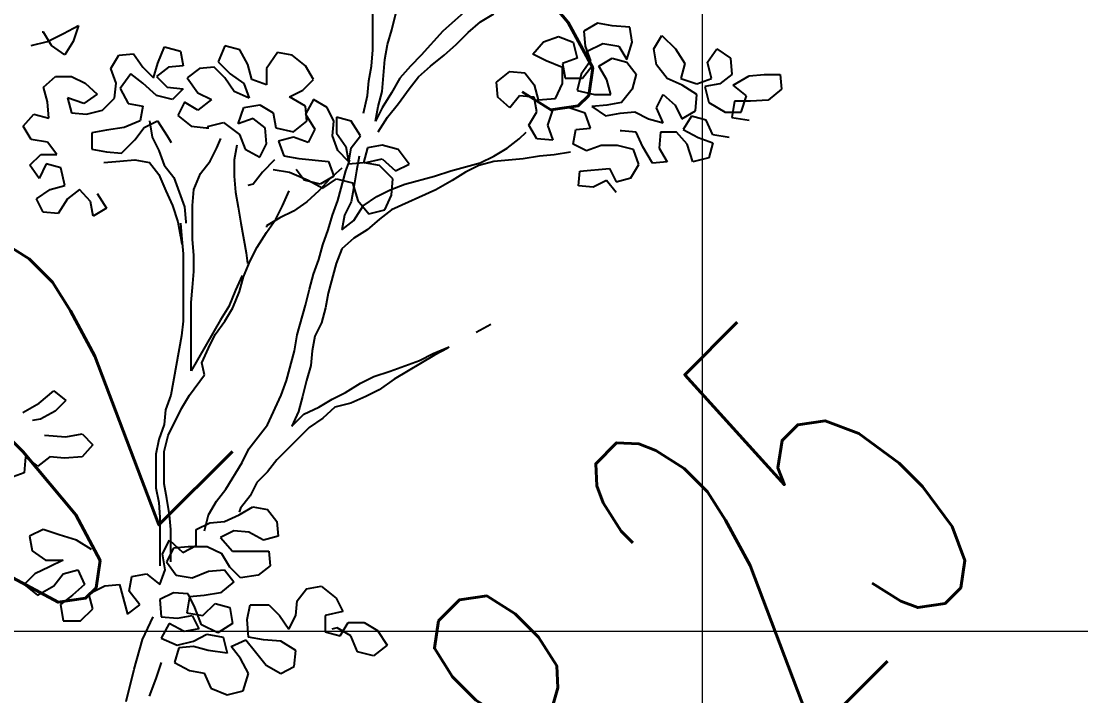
# Model space of a CAD drawing. Header units: millimetres. Extents: x 684983 to 685377, y 990360 to 990509.
# Drawn here: x 685044.439 to 685046.889, y 990423.89 to 990425.451 of the extents above; entities that cross this region are included whole.
import ezdxf

# ---------------------------------------------------------------- set-up
doc = ezdxf.new("R2010")
doc.units = ezdxf.units.MM
doc.layers.add('ANJILI', color=7, linetype='Continuous')
doc.layers.add('grid', color=8, linetype='Continuous', lineweight=9)
doc.layers.add('GRID LEVELS', color=7, linetype='Continuous', lineweight=13)
doc.styles.get("Standard").update_dxf_attribs({"font": 'RomanS'})

# ---------------------------------------------------------------- blocks, each defined once
blk = doc.blocks.new('seee')
at = {"color": 84}
for p, q in [((11668.69, -2911.69, 6505.24), (11668.7, -2903.17, 6505.24)), ((11671.84, -2908.33, 6505.24), (11672.51, -2905.64, 6505.24)), ((11684.4, -2904.98, 6505.24), (11680.36, -2908.56, 6505.24)), ((11686.65, -2907, 6505.24), (11688.89, -2905.66, 6505.24)), ((11617.1, -2908.95, 6505.24), (11619.57, -2907.61, 6505.24)), ((11619.57, -2907.61, 6505.24), (11618.67, -2910.3, 6505.24)), ((11671.16, -2910.8, 6505.24), (11671.84, -2908.33, 6505.24)), ((11684.62, -2908.79, 6505.24), (11686.65, -2907, 6505.24)), ((11706.16, -2907.24, 6505.24), (11703.92, -2908.59, 6505.24)), ((11708.63, -2907.69, 6505.24), (11706.16, -2907.24, 6505.24)), ((11711.55, -2907.92, 6505.24), (11708.63, -2907.69, 6505.24)), ((11711.99, -2910.39, 6505.24), (11711.55, -2907.92, 6505.24)), ((11613.73, -2908.73, 6505.24), (11613.51, -2908.73, 6505.24)), ((11615.08, -2910.97, 6505.24), (11613.73, -2908.73, 6505.24)), ((11614.41, -2910.3, 6505.24), (11617.1, -2908.95, 6505.24)), ((11680.36, -2908.56, 6505.24), (11676.77, -2912.6, 6505.24)), ((11682.6, -2910.81, 6505.24), (11684.62, -2908.79, 6505.24)), ((11697.19, -2910.37, 6505.24), (11699.65, -2909.48, 6505.24)), ((11699.65, -2909.48, 6505.24), (11702.12, -2910.38, 6505.24)), ((11703.92, -2908.59, 6505.24), (11704.14, -2911.05, 6505.24)), ((11715.58, -2911.51, 6505.24), (11716.93, -2909.27, 6505.24)), ((11716.93, -2909.27, 6505.24), (11719.17, -2911.52, 6505.24)), ((11611.71, -2910.97, 6505.24), (11614.41, -2910.3, 6505.24)), ((11617.32, -2912.54, 6505.24), (11615.08, -2910.97, 6505.24)), ((11618.67, -2910.3, 6505.24), (11617.32, -2912.54, 6505.24)), ((11632.8, -2913.9, 6505.24), (11633.92, -2911.21, 6505.24)), ((11633.92, -2911.21, 6505.24), (11636.61, -2911.89, 6505.24)), ((11636.61, -2911.89, 6505.24), (11637.06, -2914.36, 6505.24)), ((11644.02, -2911, 6505.24), (11642.89, -2913.69, 6505.24)), ((11646.49, -2911.67, 6505.24), (11644.02, -2911, 6505.24)), ((11647.83, -2914.14, 6505.24), (11646.49, -2911.67, 6505.24)), ((11668.47, -2914.39, 6505.24), (11668.69, -2911.69, 6505.24)), ((11670.71, -2913.27, 6505.24), (11671.16, -2910.8, 6505.24)), ((11680.58, -2912.6, 6505.24), (11682.6, -2910.81, 6505.24)), ((11695.39, -2912.39, 6505.24), (11697.19, -2910.37, 6505.24)), ((11702.12, -2910.38, 6505.24), (11702.79, -2913.07, 6505.24)), ((11704.14, -2911.05, 6505.24), (11705.04, -2913.52, 6505.24)), ((11704.36, -2911.95, 6505.24), (11707.06, -2910.61, 6505.24)), ((11705.26, -2914.42, 6505.24), (11704.36, -2911.95, 6505.24)), ((11707.06, -2910.61, 6505.24), (11709.75, -2911.06, 6505.24)), ((11709.75, -2911.06, 6505.24), (11711.09, -2913.3, 6505.24)), ((11711.09, -2913.3, 6505.24), (11711.99, -2910.39, 6505.24)), ((11716.03, -2914.21, 6505.24), (11715.58, -2911.51, 6505.24)), ((11719.17, -2911.52, 6505.24), (11720.74, -2913.99, 6505.24)), ((11724.55, -2913.76, 6505.24), (11726.12, -2911.52, 6505.24)), ((11726.12, -2911.52, 6505.24), (11728.37, -2913.09, 6505.24)), ((11624.95, -2914.79, 6505.24), (11626.29, -2912.55, 6505.24)), ((11626.29, -2912.55, 6505.24), (11628.76, -2912.33, 6505.24)), ((11628.76, -2912.33, 6505.24), (11630.33, -2914.58, 6505.24)), ((11642.89, -2913.69, 6505.24), (11644.91, -2915.71, 6505.24)), ((11652.77, -2912.13, 6505.24), (11650.97, -2914.82, 6505.24)), ((11655.23, -2912.58, 6505.24), (11652.77, -2912.13, 6505.24)), ((11657.48, -2914.38, 6505.24), (11655.23, -2912.58, 6505.24)), ((11670.26, -2918.65, 6505.24), (11670.71, -2913.27, 6505.24)), ((11676.77, -2912.6, 6505.24), (11674.97, -2914.39, 6505.24)), ((11678.34, -2914.4, 6505.24), (11680.58, -2912.6, 6505.24)), ((11697.63, -2913.52, 6505.24), (11695.39, -2912.39, 6505.24)), ((11700.32, -2914.64, 6505.24), (11697.63, -2913.52, 6505.24)), ((11702.79, -2913.07, 6505.24), (11700.32, -2913.97, 6505.24)), ((11705.04, -2913.52, 6505.24), (11703.46, -2915.76, 6505.24)), ((11706.38, -2914.42, 6505.24), (11708.62, -2913.08, 6505.24)), ((11708.62, -2913.08, 6505.24), (11711.09, -2913.75, 6505.24)), ((11711.09, -2913.75, 6505.24), (11712.66, -2915.77, 6505.24)), ((11725.22, -2916.46, 6505.24), (11724.55, -2913.76, 6505.24)), ((11728.37, -2913.09, 6505.24), (11728.59, -2915.79, 6505.24)), ((11625.84, -2917.26, 6505.24), (11624.95, -2914.79, 6505.24)), ((11630.33, -2914.58, 6505.24), (11632.12, -2916.37, 6505.24)), ((11632.12, -2916.37, 6505.24), (11632.8, -2913.9, 6505.24)), ((11634.59, -2914.58, 6505.24), (11632.57, -2916.15, 6505.24)), ((11637.06, -2914.36, 6505.24), (11634.59, -2914.58, 6505.24)), ((11639.75, -2914.81, 6505.24), (11637.73, -2916.38, 6505.24)), ((11642.22, -2914.59, 6505.24), (11639.75, -2914.81, 6505.24)), ((11644.01, -2916.38, 6505.24), (11642.22, -2914.59, 6505.24)), ((11648.5, -2916.61, 6505.24), (11647.83, -2914.14, 6505.24)), ((11650.97, -2914.82, 6505.24), (11650.97, -2917.51, 6505.24)), ((11658.82, -2916.62, 6505.24), (11657.48, -2914.38, 6505.24)), ((11668.02, -2916.85, 6505.24), (11668.47, -2914.39, 6505.24)), ((11674.97, -2914.39, 6505.24), (11673.18, -2916.41, 6505.24)), ((11676.32, -2916.19, 6505.24), (11678.34, -2914.4, 6505.24)), ((11689.33, -2917.1, 6505.24), (11691.57, -2915.3, 6505.24)), ((11691.57, -2915.3, 6505.24), (11694.04, -2915.53, 6505.24)), ((11694.04, -2915.53, 6505.24), (11695.61, -2917.55, 6505.24)), ((11700.32, -2913.97, 6505.24), (11700.77, -2916.43, 6505.24)), ((11700.32, -2917.33, 6505.24), (11700.32, -2914.64, 6505.24)), ((11703.69, -2916.44, 6505.24), (11705.26, -2914.42, 6505.24)), ((11707.72, -2916.67, 6505.24), (11706.38, -2914.42, 6505.24)), ((11717.82, -2916.45, 6505.24), (11716.03, -2914.21, 6505.24)), ((11720.74, -2913.99, 6505.24), (11720.06, -2916.45, 6505.24)), ((11613.73, -2917.93, 6505.24), (11615.75, -2916.13, 6505.24)), ((11615.75, -2916.13, 6505.24), (11618.44, -2916.13, 6505.24)), ((11618.44, -2916.13, 6505.24), (11620.68, -2917.26, 6505.24)), ((11620.68, -2917.26, 6505.24), (11622.7, -2919.06, 6505.24)), ((11625.61, -2919.73, 6505.24), (11625.84, -2917.26, 6505.24)), ((11628.31, -2915.7, 6505.24), (11626.51, -2918.16, 6505.24)), ((11630.33, -2917.27, 6505.24), (11628.31, -2915.7, 6505.24)), ((11632.57, -2919.29, 6505.24), (11630.33, -2917.27, 6505.24)), ((11632.57, -2916.15, 6505.24), (11634.37, -2917.94, 6505.24)), ((11637.73, -2916.38, 6505.24), (11639.52, -2918.85, 6505.24)), ((11645.58, -2918.63, 6505.24), (11644.01, -2916.38, 6505.24)), ((11644.91, -2915.71, 6505.24), (11647.15, -2917.28, 6505.24)), ((11647.15, -2917.28, 6505.24), (11648.05, -2919.75, 6505.24)), ((11650.97, -2917.51, 6505.24), (11648.5, -2916.61, 6505.24)), ((11657.02, -2918.41, 6505.24), (11658.82, -2916.62, 6505.24)), ((11667.79, -2919.32, 6505.24), (11668.02, -2916.85, 6505.24)), ((11673.18, -2916.41, 6505.24), (11671.83, -2918.88, 6505.24)), ((11674.75, -2918.21, 6505.24), (11676.32, -2916.19, 6505.24)), ((11689.55, -2919.57, 6505.24), (11689.33, -2917.1, 6505.24)), ((11700.77, -2916.43, 6505.24), (11703.69, -2916.44, 6505.24)), ((11703.46, -2915.76, 6505.24), (11702.79, -2918.46, 6505.24)), ((11708.39, -2919.13, 6505.24), (11707.72, -2916.67, 6505.24)), ((11712.66, -2915.77, 6505.24), (11711.99, -2918.24, 6505.24)), ((11720.29, -2917.57, 6505.24), (11717.82, -2916.45, 6505.24)), ((11720.06, -2916.45, 6505.24), (11722.75, -2917.35, 6505.24)), ((11722.75, -2917.35, 6505.24), (11725.22, -2916.46, 6505.24)), ((11728.59, -2915.79, 6505.24), (11726.57, -2917.36, 6505.24)), ((11728.81, -2917.58, 6505.24), (11731.5, -2916.01, 6505.24)), ((11731.5, -2916.01, 6505.24), (11733.97, -2915.79, 6505.24)), ((11733.97, -2915.79, 6505.24), (11736.66, -2915.79, 6505.24)), ((11736.66, -2915.79, 6505.24), (11736.89, -2918.26, 6505.24)), ((11614.4, -2920.39, 6505.24), (11613.73, -2917.93, 6505.24)), ((11622.7, -2919.06, 6505.24), (11620.45, -2920.62, 6505.24)), ((11626.51, -2918.16, 6505.24), (11627.86, -2920.63, 6505.24)), ((11634.37, -2917.94, 6505.24), (11637.06, -2918.17, 6505.24)), ((11637.06, -2918.17, 6505.24), (11635.26, -2919.96, 6505.24)), ((11639.52, -2918.85, 6505.24), (11641.77, -2919.97, 6505.24)), ((11648.05, -2919.75, 6505.24), (11645.58, -2918.63, 6505.24)), ((11654.78, -2919.53, 6505.24), (11657.02, -2918.41, 6505.24)), ((11669.58, -2921.12, 6505.24), (11670.26, -2918.65, 6505.24)), ((11671.83, -2918.88, 6505.24), (11670.26, -2921.34, 6505.24)), ((11672.95, -2920.67, 6505.24), (11674.75, -2918.21, 6505.24)), ((11695.61, -2917.55, 6505.24), (11696.28, -2920.02, 6505.24)), ((11699.2, -2919.8, 6505.24), (11700.32, -2917.33, 6505.24)), ((11702.79, -2918.46, 6505.24), (11705.7, -2919.13, 6505.24)), ((11711.99, -2918.24, 6505.24), (11710.19, -2920.48, 6505.24)), ((11722.75, -2919.15, 6505.24), (11720.29, -2917.57, 6505.24)), ((11726.57, -2917.36, 6505.24), (11724.1, -2917.8, 6505.24)), ((11724.1, -2917.8, 6505.24), (11724.77, -2920.49, 6505.24)), ((11731.05, -2919.38, 6505.24), (11728.81, -2917.58, 6505.24)), ((11736.89, -2918.26, 6505.24), (11734.64, -2920.06, 6505.24)), ((11614.62, -2923.09, 6505.24), (11614.4, -2920.39, 6505.24)), ((11620.45, -2920.62, 6505.24), (11617.76, -2919.72, 6505.24)), ((11617.76, -2919.72, 6505.24), (11618.43, -2922.19, 6505.24)), ((11623.59, -2921.75, 6505.24), (11625.61, -2919.73, 6505.24)), ((11627.86, -2920.63, 6505.24), (11630.32, -2921.08, 6505.24)), ((11635.26, -2919.96, 6505.24), (11632.57, -2919.29, 6505.24)), ((11637.28, -2920.41, 6505.24), (11636.16, -2922.66, 6505.24)), ((11639.52, -2921.76, 6505.24), (11637.28, -2920.41, 6505.24)), ((11641.77, -2919.97, 6505.24), (11639.52, -2921.76, 6505.24)), ((11657.47, -2921.11, 6505.24), (11654.78, -2919.53, 6505.24)), ((11658.82, -2919.99, 6505.24), (11657.47, -2922.45, 6505.24)), ((11661.06, -2921.33, 6505.24), (11658.82, -2919.99, 6505.24)), ((11667.11, -2922.24, 6505.24), (11667.79, -2919.32, 6505.24)), ((11671.15, -2922.91, 6505.24), (11672.95, -2920.67, 6505.24)), ((11691.57, -2921.36, 6505.24), (11689.55, -2919.57, 6505.24)), ((11693.14, -2919.34, 6505.24), (11691.57, -2921.36, 6505.24)), ((11695.61, -2919.57, 6505.24), (11693.14, -2919.34, 6505.24)), ((11696.05, -2922.04, 6505.24), (11695.61, -2919.57, 6505.24)), ((11696.28, -2920.02, 6505.24), (11699.2, -2919.8, 6505.24)), ((11705.7, -2919.13, 6505.24), (11708.39, -2919.13, 6505.24)), ((11710.19, -2920.48, 6505.24), (11707.72, -2920.93, 6505.24)), ((11716.02, -2921.38, 6505.24), (11717.14, -2919.14, 6505.24)), ((11717.14, -2919.14, 6505.24), (11719.16, -2920.94, 6505.24)), ((11722.53, -2921.84, 6505.24), (11722.75, -2919.15, 6505.24)), ((11724.77, -2920.49, 6505.24), (11727.46, -2922.07, 6505.24)), ((11729.03, -2920.27, 6505.24), (11728.58, -2922.97, 6505.24)), ((11731.72, -2920.28, 6505.24), (11729.03, -2920.27, 6505.24)), ((11730.15, -2922.07, 6505.24), (11731.05, -2919.38, 6505.24)), ((11734.64, -2920.06, 6505.24), (11731.72, -2920.28, 6505.24)), ((11610.36, -2924.43, 6505.24), (11612.15, -2922.41, 6505.24)), ((11612.15, -2922.41, 6505.24), (11614.62, -2923.09, 6505.24)), ((11618.43, -2922.19, 6505.24), (11620.9, -2922.42, 6505.24)), ((11620.9, -2922.42, 6505.24), (11623.59, -2921.75, 6505.24)), ((11630.32, -2921.08, 6505.24), (11629.87, -2923.55, 6505.24)), ((11646.25, -2924.01, 6505.24), (11647.15, -2921.32, 6505.24)), ((11647.15, -2921.32, 6505.24), (11649.84, -2920.87, 6505.24)), ((11649.84, -2920.87, 6505.24), (11652.08, -2922.22, 6505.24)), ((11652.08, -2922.22, 6505.24), (11652.53, -2924.69, 6505.24)), ((11657.69, -2923.57, 6505.24), (11657.47, -2921.11, 6505.24)), ((11657.47, -2922.45, 6505.24), (11659.04, -2924.92, 6505.24)), ((11662.18, -2923.58, 6505.24), (11661.06, -2921.33, 6505.24)), ((11669.13, -2923.58, 6505.24), (11669.58, -2921.12, 6505.24)), ((11670.26, -2921.34, 6505.24), (11669.13, -2923.58, 6505.24)), ((11694.71, -2924.28, 6505.24), (11696.05, -2922.04, 6505.24)), ((11698.75, -2921.59, 6505.24), (11697.85, -2924.28, 6505.24)), ((11701.44, -2921.37, 6505.24), (11698.75, -2921.59, 6505.24)), ((11704.13, -2922.27, 6505.24), (11701.44, -2921.37, 6505.24)), ((11705.02, -2924.74, 6505.24), (11704.13, -2922.27, 6505.24)), ((11707.72, -2920.93, 6505.24), (11705.25, -2921.15, 6505.24)), ((11705.25, -2921.15, 6505.24), (11707.49, -2922.72, 6505.24)), ((11707.49, -2922.72, 6505.24), (11709.96, -2922.28, 6505.24)), ((11709.96, -2922.28, 6505.24), (11712.43, -2922.05, 6505.24)), ((11712.43, -2922.05, 6505.24), (11714.67, -2923.18, 6505.24)), ((11717.14, -2923.85, 6505.24), (11716.02, -2921.38, 6505.24)), ((11719.16, -2920.94, 6505.24), (11720.28, -2923.18, 6505.24)), ((11720.28, -2923.18, 6505.24), (11722.53, -2921.84, 6505.24)), ((11727.46, -2922.07, 6505.24), (11730.15, -2922.07, 6505.24)), ((11629.87, -2923.55, 6505.24), (11627.18, -2924.67, 6505.24)), ((11630.55, -2924.67, 6505.24), (11632.79, -2923.55, 6505.24)), ((11631.44, -2923.55, 6505.24), (11631.89, -2926.24, 6505.24)), ((11632.79, -2923.55, 6505.24), (11634.36, -2926.02, 6505.24)), ((11636.16, -2922.66, 6505.24), (11638.4, -2924.45, 6505.24)), ((11641.09, -2924.46, 6505.24), (11643.78, -2923.79, 6505.24)), ((11643.78, -2923.79, 6505.24), (11646.47, -2925.81, 6505.24)), ((11648.72, -2923.12, 6505.24), (11646.25, -2924.01, 6505.24)), ((11650.74, -2924.69, 6505.24), (11648.72, -2923.12, 6505.24)), ((11655.45, -2925.37, 6505.24), (11657.69, -2923.57, 6505.24)), ((11661.95, -2926.05, 6505.24), (11662.18, -2923.58, 6505.24)), ((11662.63, -2922.91, 6505.24), (11662.62, -2925.6, 6505.24)), ((11665.09, -2923.58, 6505.24), (11662.63, -2922.91, 6505.24)), ((11666.66, -2926.05, 6505.24), (11665.09, -2923.58, 6505.24)), ((11669.58, -2925.38, 6505.24), (11671.15, -2922.91, 6505.24)), ((11696.05, -2926.53, 6505.24), (11694.71, -2924.28, 6505.24)), ((11697.85, -2924.28, 6505.24), (11698.74, -2926.75, 6505.24)), ((11714.67, -2923.18, 6505.24), (11717.14, -2923.85, 6505.24)), ((11721.85, -2922.74, 6505.24), (11720.5, -2924.98, 6505.24)), ((11724.32, -2923.41, 6505.24), (11721.85, -2922.74, 6505.24)), ((11725.44, -2925.88, 6505.24), (11724.32, -2923.41, 6505.24)), ((11728.58, -2922.97, 6505.24), (11731.5, -2923.42, 6505.24)), ((11611.7, -2926.67, 6505.24), (11610.36, -2924.43, 6505.24)), ((11621.8, -2925.56, 6505.24), (11621.79, -2928.25, 6505.24)), ((11624.26, -2925.11, 6505.24), (11621.8, -2925.56, 6505.24)), ((11627.18, -2924.67, 6505.24), (11624.26, -2925.11, 6505.24)), ((11628.97, -2926.69, 6505.24), (11630.55, -2924.67, 6505.24)), ((11634.36, -2926.02, 6505.24), (11635.03, -2927.14, 6505.24)), ((11638.4, -2924.45, 6505.24), (11640.86, -2924.68, 6505.24)), ((11640.86, -2924.68, 6505.24), (11641.31, -2924.68, 6505.24)), ((11646.47, -2925.81, 6505.24), (11647.37, -2928.28, 6505.24)), ((11650.96, -2927.38, 6505.24), (11650.74, -2924.69, 6505.24)), ((11652.53, -2924.69, 6505.24), (11655.45, -2925.37, 6505.24)), ((11659.04, -2924.92, 6505.24), (11657.91, -2927.16, 6505.24)), ((11662.85, -2928.51, 6505.24), (11661.95, -2926.05, 6505.24)), ((11662.62, -2925.6, 6505.24), (11664.19, -2927.84, 6505.24)), ((11665.09, -2928.07, 6505.24), (11666.66, -2926.05, 6505.24)), ((11693.13, -2926.52, 6505.24), (11694.26, -2925.4, 6505.24)), ((11702.11, -2927.43, 6505.24), (11702.56, -2924.96, 6505.24)), ((11702.56, -2924.96, 6505.24), (11705.02, -2924.74, 6505.24)), ((11710.18, -2925.19, 6505.24), (11709.96, -2925.19, 6505.24)), ((11712.65, -2925.42, 6505.24), (11710.18, -2925.19, 6505.24)), ((11713.77, -2927.89, 6505.24), (11712.65, -2925.42, 6505.24)), ((11716.69, -2925.42, 6505.24), (11716.46, -2928.11, 6505.24)), ((11719.38, -2925.43, 6505.24), (11716.69, -2925.42, 6505.24)), ((11721.17, -2927.45, 6505.24), (11719.38, -2925.43, 6505.24)), ((11720.5, -2924.98, 6505.24), (11722.97, -2926.33, 6505.24)), ((11728.13, -2926.33, 6505.24), (11725.44, -2925.88, 6505.24)), ((11614.39, -2927.12, 6505.24), (11611.7, -2926.67, 6505.24)), ((11615.96, -2929.14, 6505.24), (11614.39, -2927.12, 6505.24)), ((11626.73, -2928.93, 6505.24), (11628.97, -2926.69, 6505.24)), ((11631.89, -2926.24, 6505.24), (11633.01, -2928.49, 6505.24)), ((11642.66, -2928.05, 6505.24), (11643.33, -2926.48, 6505.24)), ((11646.02, -2927.6, 6505.24), (11645.57, -2930.07, 6505.24)), ((11649.83, -2929.62, 6505.24), (11650.96, -2927.38, 6505.24)), ((11655.45, -2926.26, 6505.24), (11652.98, -2926.93, 6505.24)), ((11652.98, -2926.93, 6505.24), (11653.87, -2929.4, 6505.24)), ((11657.91, -2927.16, 6505.24), (11655.45, -2926.26, 6505.24)), ((11664.19, -2927.84, 6505.24), (11664.64, -2930.31, 6505.24)), ((11670.25, -2927.62, 6505.24), (11667.78, -2928.07, 6505.24)), ((11672.94, -2928.3, 6505.24), (11670.25, -2927.62, 6505.24)), ((11691.11, -2928.09, 6505.24), (11693.13, -2926.52, 6505.24)), ((11698.74, -2926.75, 6505.24), (11696.05, -2926.53, 6505.24)), ((11704.35, -2928.55, 6505.24), (11702.11, -2927.43, 6505.24)), ((11706.82, -2927.66, 6505.24), (11704.35, -2928.55, 6505.24)), ((11709.51, -2927.66, 6505.24), (11706.82, -2927.66, 6505.24)), ((11712.2, -2928.33, 6505.24), (11709.51, -2927.66, 6505.24)), ((11715.34, -2930.58, 6505.24), (11713.77, -2927.89, 6505.24)), ((11722.07, -2930.36, 6505.24), (11721.17, -2927.45, 6505.24)), ((11722.97, -2926.33, 6505.24), (11725.44, -2927.23, 6505.24)), ((11725.44, -2927.23, 6505.24), (11724.76, -2929.69, 6505.24)), ((11611.47, -2930.93, 6505.24), (11613.27, -2929.14, 6505.24)), ((11613.27, -2929.14, 6505.24), (11615.96, -2929.14, 6505.24)), ((11621.79, -2928.25, 6505.24), (11624.26, -2928.7, 6505.24)), ((11624.26, -2928.7, 6505.24), (11626.73, -2928.93, 6505.24)), ((11633.01, -2928.49, 6505.24), (11633.9, -2930.96, 6505.24)), ((11641.53, -2930.29, 6505.24), (11642.66, -2928.05, 6505.24)), ((11647.37, -2928.28, 6505.24), (11649.83, -2929.62, 6505.24)), ((11653.87, -2929.4, 6505.24), (11656.34, -2929.85, 6505.24)), ((11664.64, -2930.31, 6505.24), (11662.85, -2928.51, 6505.24)), ((11664.64, -2930.76, 6505.24), (11665.09, -2928.07, 6505.24)), ((11666.43, -2929.41, 6505.24), (11665.98, -2931.88, 6505.24)), ((11667.78, -2928.07, 6505.24), (11667.11, -2930.54, 6505.24)), ((11674.73, -2930.77, 6505.24), (11672.94, -2928.3, 6505.24)), ((11686.62, -2930.55, 6505.24), (11688.87, -2929.44, 6505.24)), ((11688.87, -2929.44, 6505.24), (11691.11, -2928.09, 6505.24)), ((11696.5, -2929.44, 6505.24), (11693.8, -2929.89, 6505.24)), ((11698.96, -2929.22, 6505.24), (11696.5, -2929.44, 6505.24)), ((11701.66, -2928.77, 6505.24), (11698.96, -2929.22, 6505.24)), ((11713.1, -2930.8, 6505.24), (11712.2, -2928.33, 6505.24)), ((11716.46, -2928.11, 6505.24), (11717.81, -2930.36, 6505.24)), ((11613.04, -2933.18, 6505.24), (11611.47, -2930.93, 6505.24)), ((11614.16, -2930.71, 6505.24), (11613.04, -2933.18, 6505.24)), ((11616.63, -2931.39, 6505.24), (11614.16, -2930.71, 6505.24)), ((11617.3, -2934.31, 6505.24), (11616.63, -2931.39, 6505.24)), ((11623.81, -2930.5, 6505.24), (11626.5, -2930.28, 6505.24)), ((11626.5, -2930.28, 6505.24), (11628.97, -2930.05, 6505.24)), ((11628.97, -2930.05, 6505.24), (11631.44, -2930.5, 6505.24)), ((11631.44, -2930.5, 6505.24), (11633.01, -2932.52, 6505.24)), ((11633.9, -2930.96, 6505.24), (11635.47, -2932.98, 6505.24)), ((11639.96, -2932.31, 6505.24), (11641.53, -2930.29, 6505.24)), ((11645.57, -2930.07, 6505.24), (11645.57, -2932.76, 6505.24)), ((11652.3, -2930.07, 6505.24), (11650.28, -2932.09, 6505.24)), ((11656.34, -2929.85, 6505.24), (11661.27, -2930.31, 6505.24)), ((11661.27, -2930.31, 6505.24), (11662.17, -2932.78, 6505.24)), ((11663.52, -2931.43, 6505.24), (11661.5, -2933.22, 6505.24)), ((11664.19, -2931.88, 6505.24), (11664.86, -2930.09, 6505.24)), ((11667.11, -2930.54, 6505.24), (11664.64, -2930.76, 6505.24)), ((11667.33, -2930.54, 6505.24), (11670.25, -2929.87, 6505.24)), ((11669.8, -2930.99, 6505.24), (11667.33, -2930.54, 6505.24)), ((11672.04, -2933.23, 6505.24), (11669.8, -2930.99, 6505.24)), ((11670.25, -2929.87, 6505.24), (11672.49, -2931.89, 6505.24)), ((11672.49, -2931.89, 6505.24), (11674.73, -2930.77, 6505.24)), ((11681.69, -2931.9, 6505.24), (11686.62, -2930.55, 6505.24)), ((11686.4, -2931, 6505.24), (11684.15, -2932.12, 6505.24)), ((11688.87, -2930.33, 6505.24), (11686.4, -2931, 6505.24)), ((11693.8, -2929.89, 6505.24), (11688.87, -2930.33, 6505.24)), ((11711.75, -2933.05, 6505.24), (11713.1, -2930.8, 6505.24)), ((11717.81, -2930.36, 6505.24), (11715.34, -2930.58, 6505.24)), ((11724.76, -2929.69, 6505.24), (11722.07, -2930.36, 6505.24)), ((11633.01, -2932.52, 6505.24), (11634.13, -2935.22, 6505.24)), ((11635.47, -2932.98, 6505.24), (11637.26, -2937.91, 6505.24)), ((11638.84, -2935, 6505.24), (11639.96, -2932.31, 6505.24)), ((11645.57, -2932.76, 6505.24), (11645.79, -2935.45, 6505.24)), ((11650.28, -2932.09, 6505.24), (11648.71, -2934.11, 6505.24)), ((11652.08, -2931.64, 6505.24), (11654.77, -2932.1, 6505.24)), ((11654.77, -2932.1, 6505.24), (11657.91, -2933.44, 6505.24)), ((11657.23, -2933.44, 6505.24), (11655.89, -2931.65, 6505.24)), ((11662.17, -2932.78, 6505.24), (11659.92, -2934.12, 6505.24)), ((11662.84, -2936.81, 6505.24), (11664.19, -2931.88, 6505.24)), ((11665.98, -2931.88, 6505.24), (11665.53, -2934.57, 6505.24)), ((11674.06, -2934.13, 6505.24), (11678.99, -2932.79, 6505.24)), ((11678.99, -2932.79, 6505.24), (11681.69, -2931.9, 6505.24)), ((11684.15, -2932.12, 6505.24), (11681.91, -2933.47, 6505.24)), ((11703, -2934.38, 6505.24), (11703.22, -2931.92, 6505.24)), ((11703.22, -2931.92, 6505.24), (11708.16, -2931.47, 6505.24)), ((11708.16, -2931.47, 6505.24), (11709.28, -2933.72, 6505.24)), ((11709.28, -2933.72, 6505.24), (11711.75, -2933.05, 6505.24)), ((11612.59, -2936.54, 6505.24), (11614.83, -2934.98, 6505.24)), ((11614.83, -2934.98, 6505.24), (11617.3, -2934.31, 6505.24)), ((11619.77, -2934.98, 6505.24), (11617.75, -2936.55, 6505.24)), ((11621.56, -2937, 6505.24), (11619.77, -2934.98, 6505.24)), ((11648.71, -2934.11, 6505.24), (11647.81, -2934.33, 6505.24)), ((11659.92, -2934.12, 6505.24), (11657.23, -2933.44, 6505.24)), ((11657.91, -2933.44, 6505.24), (11660.37, -2934.79, 6505.24)), ((11661.5, -2933.22, 6505.24), (11659.7, -2935.24, 6505.24)), ((11660.37, -2934.79, 6505.24), (11662.62, -2933.22, 6505.24)), ((11662.62, -2933.22, 6505.24), (11665.31, -2933.9, 6505.24)), ((11665.53, -2934.57, 6505.24), (11665.08, -2937.04, 6505.24)), ((11665.31, -2933.9, 6505.24), (11666.2, -2936.82, 6505.24)), ((11671.59, -2935.03, 6505.24), (11674.06, -2934.13, 6505.24)), ((11671.81, -2935.93, 6505.24), (11672.04, -2933.23, 6505.24)), ((11681.91, -2933.47, 6505.24), (11679.22, -2935.03, 6505.24)), ((11705.46, -2934.61, 6505.24), (11703, -2934.38, 6505.24)), ((11707.71, -2933.49, 6505.24), (11705.46, -2934.61, 6505.24)), ((11709.28, -2935.51, 6505.24), (11707.71, -2933.49, 6505.24)), ((11613.71, -2938.79, 6505.24), (11612.59, -2936.54, 6505.24)), ((11617.75, -2936.55, 6505.24), (11616.17, -2939.02, 6505.24)), ((11622.68, -2935.66, 6505.24), (11624.25, -2938.13, 6505.24)), ((11634.13, -2935.22, 6505.24), (11635.24, -2937.69, 6505.24)), ((11638.61, -2937.69, 6505.24), (11638.84, -2935, 6505.24)), ((11645.79, -2935.45, 6505.24), (11646.24, -2937.92, 6505.24)), ((11653.64, -2937.7, 6505.24), (11654.76, -2935.24, 6505.24)), ((11659.7, -2935.24, 6505.24), (11657.68, -2937.03, 6505.24)), ((11667.1, -2937.72, 6505.24), (11669.34, -2936.15, 6505.24)), ((11669.34, -2936.15, 6505.24), (11671.59, -2935.03, 6505.24)), ((11670.69, -2938.39, 6505.24), (11671.81, -2935.93, 6505.24)), ((11679.22, -2935.03, 6505.24), (11671.81, -2938.39, 6505.24)), ((11622.01, -2939.47, 6505.24), (11621.56, -2937, 6505.24)), ((11624.25, -2938.13, 6505.24), (11622.01, -2939.47, 6505.24)), ((11635.24, -2937.69, 6505.24), (11636.14, -2940.38, 6505.24)), ((11637.26, -2937.91, 6505.24), (11637.49, -2940.38, 6505.24)), ((11638.6, -2943.3, 6505.24), (11638.61, -2937.69, 6505.24)), ((11646.24, -2937.92, 6505.24), (11646.68, -2940.61, 6505.24)), ((11652.52, -2939.95, 6505.24), (11653.64, -2937.7, 6505.24)), ((11657.68, -2937.03, 6505.24), (11655.43, -2938.6, 6505.24)), ((11661.94, -2939.28, 6505.24), (11662.84, -2936.81, 6505.24)), ((11665.08, -2937.04, 6505.24), (11663.96, -2939.28, 6505.24)), ((11665.53, -2940.18, 6505.24), (11667.1, -2937.72, 6505.24)), ((11666.2, -2936.82, 6505.24), (11668, -2939.06, 6505.24)), ((11668, -2939.06, 6505.24), (11670.69, -2938.39, 6505.24)), ((11671.81, -2938.39, 6505.24), (11669.79, -2939.96, 6505.24)), ((11616.17, -2939.02, 6505.24), (11613.71, -2938.79, 6505.24)), ((11653.19, -2939.72, 6505.24), (11650.94, -2941.07, 6505.24)), ((11650.94, -2942.19, 6505.24), (11652.52, -2939.95, 6505.24)), ((11655.43, -2938.6, 6505.24), (11653.19, -2939.72, 6505.24)), ((11661.26, -2941.75, 6505.24), (11661.94, -2939.28, 6505.24)), ((11663.96, -2939.28, 6505.24), (11663.51, -2941.75, 6505.24)), ((11663.51, -2941.75, 6505.24), (11665.53, -2940.18, 6505.24)), ((11669.79, -2939.96, 6505.24), (11667.77, -2941.75, 6505.24)), ((11636.14, -2940.38, 6505.24), (11636.59, -2942.85, 6505.24)), ((11636.59, -2940.6, 6505.24), (11636.81, -2943.3, 6505.24)), ((11637.49, -2940.38, 6505.24), (11637.49, -2940.6, 6505.24)), ((11646.68, -2940.61, 6505.24), (11647.58, -2945.55, 6505.24)), ((11650.94, -2941.07, 6505.24), (11650.94, -2941.29, 6505.24)), ((11660.36, -2944.22, 6505.24), (11661.26, -2941.75, 6505.24)), ((11667.77, -2941.75, 6505.24), (11665.52, -2943.1, 6505.24)), ((11636.59, -2942.85, 6505.24), (11636.81, -2944.19, 6505.24)), ((11636.81, -2943.3, 6505.24), (11637.03, -2945.76, 6505.24)), ((11638.83, -2945.99, 6505.24), (11638.6, -2943.3, 6505.24)), ((11649.37, -2944.65, 6505.24), (11650.94, -2942.19, 6505.24)), ((11665.52, -2943.1, 6505.24), (11663.5, -2944.89, 6505.24)), ((11647.58, -2945.55, 6505.24), (11647.8, -2947.34, 6505.24)), ((11648.25, -2946.9, 6505.24), (11649.37, -2944.65, 6505.24)), ((11659.69, -2946.68, 6505.24), (11660.36, -2944.22, 6505.24)), ((11663.5, -2944.89, 6505.24), (11662.6, -2947.36, 6505.24)), ((11637.03, -2945.76, 6505.24), (11637.02, -2956.98, 6505.24)), ((11638.82, -2948.68, 6505.24), (11638.83, -2945.99, 6505.24)), ((11647.12, -2949.59, 6505.24), (11648.25, -2946.9, 6505.24)), ((11658.79, -2949.15, 6505.24), (11659.69, -2946.68, 6505.24)), ((11662.6, -2947.36, 6505.24), (11661.25, -2952.29, 6505.24)), ((11638.6, -2951.37, 6505.24), (11638.82, -2948.68, 6505.24)), ((11646.9, -2949.36, 6505.24), (11645.78, -2951.83, 6505.24)), ((11646.45, -2952.05, 6505.24), (11647.12, -2949.59, 6505.24)), ((11658.11, -2951.62, 6505.24), (11658.79, -2949.15, 6505.24)), ((11638.37, -2953.84, 6505.24), (11638.6, -2951.37, 6505.24)), ((11645.78, -2951.83, 6505.24), (11644.65, -2954.52, 6505.24)), ((11645.32, -2954.75, 6505.24), (11646.45, -2952.05, 6505.24)), ((11657.44, -2954.31, 6505.24), (11658.11, -2951.62, 6505.24)), ((11661.25, -2952.29, 6505.24), (11660.8, -2954.76, 6505.24)), ((11638.37, -2959.23, 6505.24), (11638.37, -2953.84, 6505.24)), ((11656.09, -2959.24, 6505.24), (11657.44, -2954.31, 6505.24)), ((11644.65, -2954.52, 6505.24), (11643.3, -2956.76, 6505.24)), ((11643.98, -2956.99, 6505.24), (11645.32, -2954.75, 6505.24)), ((11660.8, -2954.76, 6505.24), (11660.13, -2957.23, 6505.24)), ((11637.02, -2956.98, 6505.24), (11636.79, -2959.45, 6505.24)), ((11643.3, -2956.76, 6505.24), (11638.36, -2965.28, 6505.24)), ((11642.4, -2959.23, 6505.24), (11643.98, -2956.99, 6505.24)), ((11660.13, -2957.23, 6505.24), (11659, -2959.47, 6505.24)), ((11685.93, -2958.82, 6505.24), (11688.39, -2957.48, 6505.24)), ((11636.79, -2959.45, 6505.24), (11634.99, -2969.32, 6505.24)), ((11638.36, -2965.28, 6505.24), (11638.37, -2959.23, 6505.24)), ((11641.28, -2961.47, 6505.24), (11642.4, -2959.23, 6505.24)), ((11655.64, -2961.93, 6505.24), (11656.09, -2959.24, 6505.24)), ((11659, -2959.47, 6505.24), (11658.55, -2961.94, 6505.24)), ((11640.16, -2963.94, 6505.24), (11641.28, -2961.47, 6505.24)), ((11678.74, -2962.4, 6505.24), (11681.44, -2961.28, 6505.24)), ((11681.21, -2961.51, 6505.24), (11678.97, -2962.63, 6505.24)), ((11654.29, -2966.87, 6505.24), (11655.64, -2961.93, 6505.24)), ((11658.55, -2961.94, 6505.24), (11658.33, -2964.4, 6505.24)), ((11678.97, -2962.63, 6505.24), (11672.23, -2966.66, 6505.24)), ((11676.5, -2963.52, 6505.24), (11678.74, -2962.4, 6505.24)), ((11640.6, -2965.96, 6505.24), (11640.16, -2963.94, 6505.24)), ((11658.33, -2964.4, 6505.24), (11657.65, -2966.87, 6505.24)), ((11671.56, -2965.31, 6505.24), (11676.5, -2963.52, 6505.24)), ((11638.13, -2969.32, 6505.24), (11640.6, -2965.96, 6505.24)), ((11666.62, -2967.33, 6505.24), (11668.87, -2966.21, 6505.24)), ((11668.87, -2966.21, 6505.24), (11671.56, -2965.31, 6505.24)), ((11672.23, -2966.66, 6505.24), (11669.76, -2968.45, 6505.24)), ((11653.39, -2969.33, 6505.24), (11654.29, -2966.87, 6505.24)), ((11657.65, -2966.87, 6505.24), (11656.98, -2969.56, 6505.24)), ((11664.16, -2968.9, 6505.24), (11666.62, -2967.33, 6505.24)), ((11669.76, -2968.45, 6505.24), (11667.52, -2969.57, 6505.24)), ((11613.01, -2970.64, 6505.24), (11615.47, -2968.63, 6505.24)), ((11615.47, -2968.63, 6505.24), (11617.49, -2970.2, 6505.24)), ((11617.49, -2970.2, 6505.24), (11615.7, -2971.99, 6505.24)), ((11634.99, -2969.32, 6505.24), (11634.09, -2971.78, 6505.24)), ((11636.78, -2971.56, 6505.24), (11638.13, -2969.32, 6505.24)), ((11651.14, -2974.27, 6505.24), (11653.39, -2969.33, 6505.24)), ((11656.98, -2969.56, 6505.24), (11656.3, -2972.03, 6505.24)), ((11659.67, -2971.36, 6505.24), (11661.91, -2970.02, 6505.24)), ((11661.91, -2970.02, 6505.24), (11664.16, -2968.9, 6505.24)), ((11667.52, -2969.57, 6505.24), (11665.05, -2970.69, 6505.24)), ((11610.31, -2972.21, 6505.24), (11613.01, -2970.64, 6505.24)), ((11615.7, -2971.99, 6505.24), (11613.23, -2973.34, 6505.24)), ((11634.09, -2971.78, 6505.24), (11633.87, -2974.25, 6505.24)), ((11634.54, -2976.05, 6505.24), (11636.78, -2971.56, 6505.24)), ((11656.3, -2972.03, 6505.24), (11655.18, -2974.5, 6505.24)), ((11657.2, -2972.48, 6505.24), (11659.67, -2971.36, 6505.24)), ((11662.36, -2971.36, 6505.24), (11660.34, -2973.15, 6505.24)), ((11665.05, -2970.69, 6505.24), (11662.36, -2971.36, 6505.24)), ((11613.23, -2973.34, 6505.24), (11611.88, -2973.56, 6505.24)), ((11655.18, -2974.5, 6505.24), (11657.2, -2972.48, 6505.24)), ((11660.34, -2973.15, 6505.24), (11658.09, -2974.72, 6505.24)), ((11633.87, -2974.25, 6505.24), (11632.97, -2976.72, 6505.24)), ((11647.99, -2978.3, 6505.24), (11651.14, -2974.27, 6505.24)), ((11658.09, -2974.72, 6505.24), (11652.7, -2980.1, 6505.24)), ((11613.9, -2976.03, 6505.24), (11617.49, -2976.26, 6505.24)), ((11617.49, -2976.26, 6505.24), (11620.18, -2975.81, 6505.24)), ((11620.18, -2975.81, 6505.24), (11621.97, -2977.61, 6505.24)), ((11632.97, -2976.72, 6505.24), (11632.51, -2979.19, 6505.24)), ((11633.86, -2978.74, 6505.24), (11634.54, -2976.05, 6505.24)), ((11621.97, -2977.61, 6505.24), (11620.18, -2979.62, 6505.24)), ((11632.51, -2979.19, 6505.24), (11632.51, -2984.79, 6505.24)), ((11633.86, -2984.12, 6505.24), (11633.86, -2978.74, 6505.24)), ((11646.87, -2980.55, 6505.24), (11647.99, -2978.3, 6505.24)), ((11610.75, -2979.61, 6505.24), (11610.53, -2982.31, 6505.24)), ((11612.77, -2981.19, 6505.24), (11610.75, -2979.61, 6505.24)), ((11614.79, -2979.62, 6505.24), (11612.77, -2981.19, 6505.24)), ((11617.26, -2979.85, 6505.24), (11614.79, -2979.62, 6505.24)), ((11620.18, -2979.62, 6505.24), (11617.26, -2979.85, 6505.24)), ((11644.17, -2985.03, 6505.24), (11646.87, -2980.55, 6505.24)), ((11652.7, -2980.1, 6505.24), (11651.13, -2982.12, 6505.24)), ((11610.53, -2982.31, 6505.24), (11608.06, -2983.2, 6505.24)), ((11651.13, -2982.12, 6505.24), (11649.34, -2983.91, 6505.24)), ((11634.3, -2986.59, 6505.24), (11633.86, -2984.12, 6505.24)), ((11649.34, -2983.91, 6505.24), (11648.21, -2986.15, 6505.24)), ((11632.51, -2984.79, 6505.24), (11632.96, -2987.26, 6505.24)), ((11642.6, -2987.05, 6505.24), (11644.17, -2985.03, 6505.24)), ((11648.21, -2986.15, 6505.24), (11646.64, -2988.17, 6505.24)), ((11632.96, -2987.26, 6505.24), (11633.18, -2989.73, 6505.24)), ((11634.75, -2989.28, 6505.24), (11634.3, -2986.59, 6505.24)), ((11641.25, -2989.29, 6505.24), (11642.6, -2987.05, 6505.24)), ((11646.41, -2989.29, 6505.24), (11648.66, -2987.95, 6505.24)), ((11648.66, -2987.95, 6505.24), (11651.13, -2988.4, 6505.24)), ((11633.18, -2989.73, 6505.24), (11633.17, -2997.81, 6505.24)), ((11634.97, -2991.75, 6505.24), (11634.75, -2989.28, 6505.24)), ((11640.58, -2991.98, 6505.24), (11641.25, -2989.29, 6505.24)), ((11643.95, -2990.41, 6505.24), (11646.41, -2989.29, 6505.24)), ((11646.64, -2988.17, 6505.24), (11646.41, -2988.85, 6505.24)), ((11651.13, -2988.4, 6505.24), (11652.69, -2990.42, 6505.24)), ((11639.23, -2991.76, 6505.24), (11641.48, -2990.64, 6505.24)), ((11641.48, -2990.64, 6505.24), (11643.95, -2990.41, 6505.24)), ((11652.69, -2990.42, 6505.24), (11652.92, -2992.89, 6505.24)), ((11613.66, -2991.73, 6505.24), (11611.41, -2992.85, 6505.24)), ((11611.41, -2992.85, 6505.24), (11611.86, -2995.32, 6505.24)), ((11616.35, -2992.63, 6505.24), (11613.66, -2991.73, 6505.24)), ((11619.27, -2993.53, 6505.24), (11616.35, -2992.63, 6505.24)), ((11634.97, -2997.14, 6505.24), (11634.97, -2991.75, 6505.24)), ((11639.23, -2994.45, 6505.24), (11639.23, -2991.76, 6505.24)), ((11645.51, -2991.99, 6505.24), (11643.27, -2993.1, 6505.24)), ((11643.27, -2993.1, 6505.24), (11645.29, -2995.35, 6505.24)), ((11647.98, -2992.21, 6505.24), (11645.51, -2991.99, 6505.24)), ((11650.45, -2993.56, 6505.24), (11647.98, -2992.21, 6505.24)), ((11652.92, -2992.89, 6505.24), (11650.45, -2993.56, 6505.24)), ((11621.73, -2995.1, 6505.24), (11619.27, -2993.53, 6505.24)), ((11633.62, -2995.79, 6505.24), (11634.74, -2993.55, 6505.24)), ((11635.42, -2994.89, 6505.24), (11634.29, -2997.13, 6505.24)), ((11634.74, -2993.55, 6505.24), (11636.99, -2995.57, 6505.24)), ((11637.88, -2994.67, 6505.24), (11635.42, -2994.89, 6505.24)), ((11636.99, -2995.57, 6505.24), (11639.23, -2994.45, 6505.24)), ((11641.03, -2994.67, 6505.24), (11637.88, -2994.67, 6505.24)), ((11643.49, -2995.8, 6505.24), (11641.03, -2994.67, 6505.24)), ((11611.86, -2995.32, 6505.24), (11614.1, -2996.89, 6505.24)), ((11634.07, -2998.48, 6505.24), (11633.62, -2995.79, 6505.24)), ((11644.84, -2998.04, 6505.24), (11643.49, -2995.8, 6505.24)), ((11645.29, -2995.35, 6505.24), (11651.34, -2995.36, 6505.24)), ((11651.34, -2995.36, 6505.24), (11651.57, -2997.82, 6505.24)), ((11614.77, -2998.01, 6505.24), (11612.31, -2999.13, 6505.24)), ((11614.1, -2996.89, 6505.24), (11617.02, -2996.89, 6505.24)), ((11617.02, -2996.89, 6505.24), (11614.77, -2998.01, 6505.24)), ((11617.02, -2999.14, 6505.24), (11619.49, -2998.47, 6505.24)), ((11619.49, -2998.47, 6505.24), (11620.6, -3000.94, 6505.24)), ((11633.17, -3000.95, 6505.24), (11634.07, -2998.48, 6505.24)), ((11634.29, -2997.13, 6505.24), (11635.86, -2999.38, 6505.24)), ((11641.25, -2998.71, 6505.24), (11643.94, -2998.49, 6505.24)), ((11643.94, -2998.49, 6505.24), (11645.51, -3000.51, 6505.24)), ((11646.63, -2999.84, 6505.24), (11644.84, -2998.04, 6505.24)), ((11651.57, -2997.82, 6505.24), (11649.55, -2999.39, 6505.24)), ((11612.31, -2999.13, 6505.24), (11610.51, -3000.93, 6505.24)), ((11615.44, -3001.16, 6505.24), (11617.02, -2999.14, 6505.24)), ((11628.01, -3002.06, 6505.24), (11628.46, -2999.6, 6505.24)), ((11628.46, -2999.6, 6505.24), (11630.93, -2999.15, 6505.24)), ((11630.93, -2999.15, 6505.24), (11633.17, -3000.95, 6505.24)), ((11635.86, -2999.38, 6505.24), (11638.55, -2999.83, 6505.24)), ((11638.55, -2999.83, 6505.24), (11641.25, -2998.71, 6505.24)), ((11649.55, -2999.39, 6505.24), (11646.63, -2999.84, 6505.24)), ((11610.51, -3000.93, 6505.24), (11612.75, -3002.72, 6505.24)), ((11612.75, -3002.72, 6505.24), (11615.44, -3001.16, 6505.24)), ((11620.6, -3000.94, 6505.24), (11618.58, -3002.73, 6505.24)), ((11621.28, -3002.51, 6505.24), (11623.97, -3001.16, 6505.24)), ((11623.97, -3001.16, 6505.24), (11626.44, -3000.94, 6505.24)), ((11626.44, -3000.94, 6505.24), (11627.78, -3005.88, 6505.24)), ((11629.8, -3004.31, 6505.24), (11628.01, -3002.06, 6505.24)), ((11645.51, -3000.51, 6505.24), (11643.26, -3002.3, 6505.24)), ((11656.05, -3003.66, 6505.24), (11657.62, -3001.64, 6505.24)), ((11657.62, -3001.64, 6505.24), (11660.09, -3001.2, 6505.24)), ((11660.09, -3001.2, 6505.24), (11662.55, -3003.22, 6505.24)), ((11618.58, -3002.73, 6505.24), (11616.56, -3004.3, 6505.24)), ((11621.95, -3004.98, 6505.24), (11621.28, -3002.51, 6505.24)), ((11635.41, -3002.3, 6505.24), (11633.17, -3003.42, 6505.24)), ((11633.17, -3003.42, 6505.24), (11633.39, -3006.33, 6505.24)), ((11637.88, -3002.52, 6505.24), (11635.41, -3002.3, 6505.24)), ((11638.1, -3002.97, 6505.24), (11637.65, -3005.66, 6505.24)), ((11639, -3004.77, 6505.24), (11637.88, -3002.52, 6505.24)), ((11640.57, -3002.75, 6505.24), (11638.1, -3002.97, 6505.24)), ((11643.26, -3002.3, 6505.24), (11640.57, -3002.75, 6505.24)), ((11655.82, -3006.13, 6505.24), (11656.05, -3003.66, 6505.24)), ((11662.55, -3003.22, 6505.24), (11663.67, -3005.46, 6505.24)), ((11616.56, -3004.3, 6505.24), (11617.01, -3006.99, 6505.24)), ((11619.93, -3006.99, 6505.24), (11621.95, -3004.98, 6505.24)), ((11627.78, -3005.88, 6505.24), (11629.8, -3004.31, 6505.24)), ((11637.65, -3005.66, 6505.24), (11640.34, -3006.11, 6505.24)), ((11640.12, -3007.68, 6505.24), (11639, -3004.77, 6505.24)), ((11640.34, -3006.11, 6505.24), (11642.36, -3004.1, 6505.24)), ((11642.36, -3004.1, 6505.24), (11644.83, -3004.77, 6505.24)), ((11644.83, -3004.77, 6505.24), (11645.28, -3007.46, 6505.24)), ((11647.74, -3006.79, 6505.24), (11648.2, -3004.33, 6505.24)), ((11648.2, -3004.33, 6505.24), (11651.34, -3004.33, 6505.24)), ((11651.34, -3004.33, 6505.24), (11653.13, -3006.13, 6505.24)), ((11663.67, -3005.46, 6505.24), (11660.76, -3006.13, 6505.24)), ((11617.01, -3006.99, 6505.24), (11619.93, -3006.99, 6505.24)), ((11630.24, -3010.14, 6505.24), (11632.04, -3006.33, 6505.24)), ((11634.73, -3007.45, 6505.24), (11633.38, -3009.92, 6505.24)), ((11633.39, -3006.33, 6505.24), (11636.08, -3006.56, 6505.24)), ((11637.2, -3008.8, 6505.24), (11634.73, -3007.45, 6505.24)), ((11636.08, -3006.56, 6505.24), (11638.55, -3006.11, 6505.24)), ((11638.55, -3006.11, 6505.24), (11639.67, -3008.36, 6505.24)), ((11645.28, -3007.46, 6505.24), (11642.81, -3009.03, 6505.24)), ((11647.97, -3009.71, 6505.24), (11647.74, -3006.79, 6505.24)), ((11653.13, -3006.13, 6505.24), (11654.7, -3008.37, 6505.24)), ((11654.7, -3008.37, 6505.24), (11655.82, -3006.13, 6505.24)), ((11660.76, -3006.13, 6505.24), (11660.75, -3008.82, 6505.24)), ((11663.22, -3009.5, 6505.24), (11664.57, -3007.26, 6505.24)), ((11664.57, -3007.26, 6505.24), (11667.26, -3007.26, 6505.24)), ((11667.26, -3007.26, 6505.24), (11669.5, -3008.61, 6505.24)), ((11639.67, -3008.36, 6505.24), (11637.2, -3008.8, 6505.24)), ((11642.81, -3009.03, 6505.24), (11640.12, -3007.68, 6505.24)), ((11660.75, -3008.82, 6505.24), (11663.22, -3009.5, 6505.24)), ((11662.77, -3008.15, 6505.24), (11661.88, -3008.38, 6505.24)), ((11665.02, -3009.5, 6505.24), (11662.77, -3008.15, 6505.24)), ((11669.5, -3008.61, 6505.24), (11671.07, -3011.08, 6505.24)), ((11628.89, -3015.08, 6505.24), (11630.24, -3010.14, 6505.24)), ((11633.38, -3009.92, 6505.24), (11636.07, -3011.05, 6505.24)), ((11636.07, -3011.05, 6505.24), (11638.77, -3010.37, 6505.24)), ((11638.77, -3010.37, 6505.24), (11641.01, -3009.25, 6505.24)), ((11641.01, -3009.25, 6505.24), (11643.7, -3009.71, 6505.24)), ((11643.7, -3009.71, 6505.24), (11644.37, -3012.4, 6505.24)), ((11645.05, -3011.28, 6505.24), (11647.52, -3010.16, 6505.24)), ((11647.52, -3010.16, 6505.24), (11649.09, -3012.18, 6505.24)), ((11650.43, -3010.16, 6505.24), (11647.97, -3009.71, 6505.24)), ((11653.35, -3010.39, 6505.24), (11650.43, -3010.16, 6505.24)), ((11655.82, -3011.96, 6505.24), (11653.35, -3010.39, 6505.24)), ((11666.13, -3012.19, 6505.24), (11665.02, -3009.5, 6505.24)), ((11636.3, -3011.49, 6505.24), (11635.62, -3013.96, 6505.24)), ((11638.77, -3011.27, 6505.24), (11636.3, -3011.49, 6505.24)), ((11641.23, -3011.95, 6505.24), (11638.77, -3011.27, 6505.24)), ((11644.37, -3012.4, 6505.24), (11641.23, -3011.95, 6505.24)), ((11646.62, -3013.3, 6505.24), (11645.05, -3011.28, 6505.24)), ((11649.09, -3012.18, 6505.24), (11650.88, -3014.42, 6505.24)), ((11655.59, -3014.65, 6505.24), (11655.82, -3011.96, 6505.24)), ((11668.83, -3012.87, 6505.24), (11666.13, -3012.19, 6505.24)), ((11671.07, -3011.08, 6505.24), (11668.83, -3012.87, 6505.24)), ((11633.38, -3013.96, 6505.24), (11632.48, -3016.65, 6505.24)), ((11635.62, -3013.96, 6505.24), (11638.09, -3015.31, 6505.24)), ((11647.96, -3015.77, 6505.24), (11646.62, -3013.3, 6505.24)), ((11650.88, -3014.42, 6505.24), (11653.34, -3015.77, 6505.24)), ((11627.54, -3020.46, 6505.24), (11628.89, -3015.08, 6505.24)), ((11638.09, -3015.31, 6505.24), (11640.56, -3015.76, 6505.24)), ((11640.56, -3015.76, 6505.24), (11641.68, -3018.23, 6505.24)), ((11647.06, -3018.68, 6505.24), (11647.96, -3015.77, 6505.24)), ((11653.34, -3015.77, 6505.24), (11655.59, -3014.65, 6505.24)), ((11632.48, -3016.65, 6505.24), (11631.36, -3019.57, 6505.24)), ((11641.68, -3018.23, 6505.24), (11644.37, -3019.35, 6505.24)), ((11644.37, -3019.35, 6505.24), (11647.06, -3018.68, 6505.24))]:
    blk.add_line(p, q, dxfattribs=at)

msp = doc.modelspace()

# ---------------------------------------------------------------- linework, layer by layer
at = {"layer": 'grid'}
for p, q in [((685046.0136, 990509.1548), (685046.0136, 990370.8996)), ((685085.1957, 990424.0381), (684982.7636, 990424.0381))]:
    msp.add_line(p, q, dxfattribs=at)

# ---------------------------------------------------------------- block references
at = {"layer": 'ANJILI', "xscale": 0.01386104931414437, "yscale": 0.01386104931414437, "zscale": 0.01386104931414437}
msp.add_blockref('seee', (684883.5116, 990465.7433, 98.475), dxfattribs=at)

# ---------------------------------------------------------------- texts
at = {"layer": 'GRID LEVELS', "width": 0.5}
for s, p in [('98.524', (685043.63, 990425.1578, 98.5241)), ('98.399', (685045.63, 990425.1578, 98.3986)), ('98.502', (685043.63, 990423.1578, 98.5018)), ('98.25', (685045.63, 990423.1578, 98.2495))]:
    msp.add_text(s, height=0.8, rotation=45, dxfattribs=at).set_placement(p)

doc.saveas('drawing.dxf')
